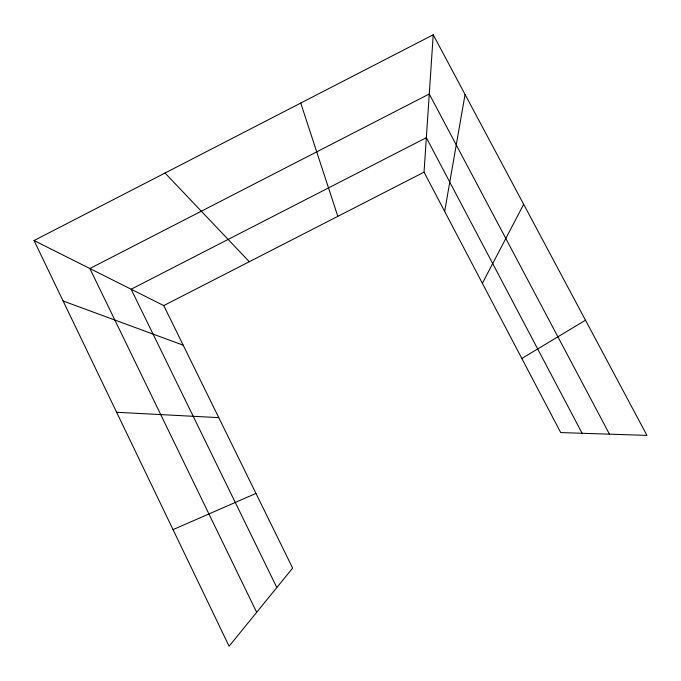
<?xml version="1.0" encoding="UTF-8"?>
<svg xmlns="http://www.w3.org/2000/svg" width="681" height="681" viewBox="0 0 681 681"><rect width="100%" height="100%" fill="white"/><g stroke="black" fill="none" stroke-linecap="round" stroke-linejoin="round"><path stroke-width="1.02" d="M433.227 34.774L646.95 435.397L560.718 432.571L424.042 172.157L433.227 34.774L34.05 240.538L229.097 646.226L292.634 568.099L163.755 305.582L34.05 240.538M444.659 211.442L465.072 94.455M482.378 283.305L523.68 204.326M521.833 358.478L585.507 320.215M163.755 305.582L424.042 172.157M173.034 529.622L255.971 493.419M116.613 412.277L218.771 417.64M63.12 301.002L183.206 345.19M165.023 173.025L249.331 261.717M609.469 434.163L429.268 93.987L89.858 268.527L256.66 612.33M582.119 433.269L426.349 137.681L131.144 289.221L276.826 587.533M300.738 103.069L337.827 216.354"/></g></svg>
